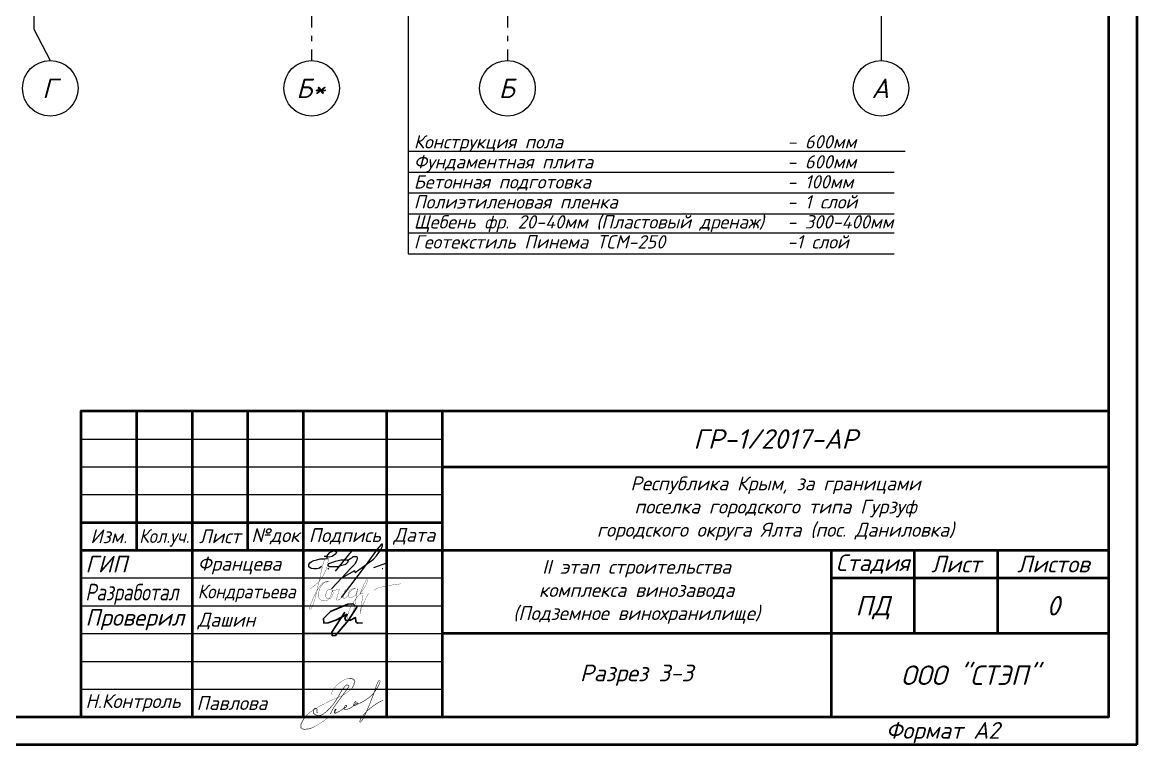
# Model space of a CAD drawing. Header units: millimetres. Extents: x -123149 to 90750, y -868758 to 226421.
# Drawn here: x 50674 to 70729, y 165908 to 178905 of the extents above; entities that cross this region are included whole.
import ezdxf
from ezdxf import colors
from ezdxf.entities.mleader import LeaderData, LeaderLine
from ezdxf.enums import TextEntityAlignment as Align
from ezdxf.math import Vec2, Vec3

# ---------------------------------------------------------------- set-up
doc = ezdxf.new("R2010")
doc.units = ezdxf.units.MM
doc.linetypes.add('GOST2.303 5', pattern=[24, 20, -1.5, 1, -1.5])
doc.layers.get('0').update_dxf_attribs({"lineweight": 5})
for name, color, linetype, lineweight in [('!!! Подписи', 7, 'Continuous', 40), ('!!ПОДПИСИ', 7, 'Continuous', 13), ('#Dimensions', 7, 'Continuous', 9), ('#Оси', 7, 'Continuous', 9), ('k_ Рамка', 7, 'Continuous', 40)]:
    doc.layers.add(name, color=color, linetype=linetype, lineweight=lineweight)
doc.layers.add('#Hatch', color=7, linetype='Continuous', lineweight=5, true_color=0x4d4d4d)
doc.layers.add('NoPrint', color=18, linetype='Continuous', plot=False)
doc.styles.add('GOST 2.304', font='isocpeui.ttf')
doc.styles.add('STEP PR', font='isocpeui.ttf')

# ---------------------------------------------------------------- blocks, each defined once
blk = doc.blocks.new('*U2786')
for p, q in [((414, -360), (414, -385)), ((424, -360), (424, -415)), ((434, -360), (434, -385)), ((444, -360), (444, -415)), ((459, -360), (459, -415)), ((469, -360), (469, -400)), ((404, -380), (469, -380)), ((404, -385), (589, -385)), ((539, -385), (539, -415)), ((554, -400), (554, -385)), ((569, -400), (569, -385)), ((539, -390), (589, -390)), ((469, -400), (469, -415))]:
    blk.add_line(p, q)
at = {"lineweight": 13}
for p, q in [((404, -365), (469, -365)), ((404, -370), (469, -370)), ((404, -375), (469, -375)), ((404, -390), (469, -390)), ((404, -395), (469, -395)), ((404, -400), (469, -400)), ((404, -405), (469, -405)), ((404, -410), (469, -410))]:
    blk.add_line(p, q, dxfattribs=at)
at = {"extrusion": (-1, 0, 0)}
blk.add_line((469, -370), (589, -370), dxfattribs=at)
for points in [[(594, -420), (0, -420), (0, 0), (594, 0)], [(20, -415), (589, -415), (589, -5), (20, -5)]]:
    blk.add_lwpolyline(points, close=True)
for points in [[(589, -360), (404, -360), (404, -415)], [(589, -400), (469, -400)]]:
    blk.add_lwpolyline(points)
at = {"style": 'STEP PR'}
blk.add_text('ПД', height=3.5, dxfattribs=at).set_placement((546.5, -395), align=Align.MIDDLE_CENTER)
at = {"attachment_point": 5, "style": 'STEP PR'}
for s, insert, char_height, width in [('ГР-1/2017-АР', (529, -365), 3.5, 120), ('Республика Крым, за границами\\Pпоселка городского типа Гурзуф\\Pгородского округа Ялта (пос. Даниловка)', (529, -377.5), 2.5, 120), ('II этап строительства\\Pкомплекса винозавода\\P(Подземное винохранилище)', (504, -392.5), 2.5, 70)]:
    blk.add_mtext(s, dxfattribs=dict(at, insert=insert, char_height=char_height, width=width))
at = {"ltscale": 100, "style": 'STEP PR'}
for s, insert, char_height, width, attachment_point in [('№док', (439, -382.5), 2.5, 10, 5), ('Подпись', (451.5, -382.5), 2.5, 15, 5), ('Дата', (464, -382.5), 2.5, 10, 5), ('Изм.', (409, -382.5), 2.5, 10, 5), ('{\\W0.9;Кол.уч.}', (419, -382.79), 2.5, 10, 5), ('Лист', (429, -382.5), 2.5, 10, 5), ('ГИП', (404.8, -387.5), 3, 18.0984, 4), ('Францева', (425.01, -387.77), 2.5, 18.9929, 4), ('Стадия', (546.5, -387.5), 3, 15, 5), ('Лист', (561.5, -387.5), 3, 15, 5), ('Листов', (579, -387.5), 3, 20, 5), ('{\\W0.8;Разработал}', (404.8, -392.96), 3, 18.0984, 4), ('{\\W0.9;Кондратьева}', (425.01, -392.77), 2.5, 18.9929, 4), ('Проверил', (404.8, -397.5), 3, 18.0984, 4), ('Дашин', (425.01, -397.77), 2.5, 18.9929, 4), ('Н.Контроль', (404.8, -412.5), 2.5, 18.0984, 4), ('Павлова', (424.8, -412.5), 2.5, 18.0984, 4)]:
    blk.add_mtext(s, dxfattribs=dict(at, insert=insert, char_height=char_height, width=width, attachment_point=attachment_point))
at = {"insert": (564, -407.5), "char_height": 3.5, "width": 50, "attachment_point": 5, "line_spacing_factor": 1.071429, "style": 'STEP PR'}
blk.add_mtext('ООО "СТЭП"', dxfattribs=at)
at = {"style": 'STEP PR'}
blk.add_attdef('N.ЛИСТА', text='', height=3.5, dxfattribs=at).set_placement((561.5, -395), align=Align.MIDDLE_CENTER)
for tag, p in [('НАИМ.', (503, -403.77)), ('НАИМЕНОВАН.', (503, -408.77)), ('НАИМЕНОВАНИЕ', (503, -413.77))]:
    blk.add_attdef(tag, text='', height=3, dxfattribs=at).set_placement(p, align=Align.CENTER)
blk.add_attdef('ФОРМАТ', (548.85, -418.92), '', height=3, dxfattribs=at)
at = {"layer": 'NoPrint', "style": 'STEP PR'}
blk.add_text('0', height=3.5, dxfattribs=at).set_placement((579, -395), align=Align.MIDDLE_CENTER)
blk = doc.blocks.new('ЭлПодпись_ Кондратьева')
at = {"lineweight": 5, "const_width": 0.05}
for points in [[(-0.78, 3.02), (-0.64, 3.11), (-0.46, 3.21), (-0.26, 3.32), (-0.04, 3.44), (0.19, 3.58), (0.42, 3.73), (0.65, 3.89), (0.87, 4.05), (1.08, 4.23), (1.27, 4.41), (1.44, 4.6), (1.6, 4.78), (1.75, 4.96), (1.88, 5.14), (2, 5.31), (2.1, 5.46), (2.2, 5.6), (2.28, 5.73), (2.36, 5.84), (2.42, 5.95), (2.48, 6.04), (2.53, 6.13), (2.58, 6.22), (2.62, 6.29), (2.66, 6.37), (2.69, 6.44), (2.72, 6.52), (2.75, 6.59), (2.78, 6.66), (2.8, 6.74), (2.83, 6.81), (2.86, 6.89), (2.88, 6.97), (2.91, 7.05), (2.94, 7.13), (2.96, 7.22), (2.99, 7.3), (3.02, 7.39), (3.04, 7.48), (3.07, 7.57), (3.09, 7.66), (3.11, 7.74), (3.13, 7.83), (3.15, 7.91), (3.15, 7.98), (3.15, 8.06), (3.14, 8.12), (3.13, 8.18), (3.1, 8.23), (3.06, 8.27), (3.01, 8.3), (2.95, 8.31), (2.9, 8.32), (2.83, 8.31), (2.77, 8.28), (2.71, 8.24), (2.65, 8.18), (2.59, 8.11), (2.53, 8.03), (2.47, 7.93), (2.42, 7.83), (2.36, 7.73), (2.31, 7.62), (2.27, 7.52), (2.22, 7.42), (2.18, 7.32), (2.13, 7.22), (2.09, 7.12), (2.05, 7.02), (2.01, 6.92), (1.96, 6.81), (1.92, 6.69), (1.87, 6.56), (1.82, 6.43), (1.77, 6.29), (1.71, 6.14), (1.66, 5.98), (1.6, 5.81), (1.53, 5.63), (1.46, 5.44), (1.39, 5.24), (1.32, 5.03), (1.24, 4.82), (1.16, 4.61), (1.09, 4.4), (1.01, 4.18), (0.93, 3.97), (0.86, 3.77), (0.78, 3.58), (0.71, 3.39), (0.65, 3.2), (0.58, 3.03), (0.52, 2.85), (0.46, 2.68), (0.39, 2.51), (0.33, 2.34), (0.27, 2.17), (0.21, 2), (0.15, 1.83), (0.09, 1.66), (0.04, 1.5), (-0.02, 1.35), (-0.07, 1.21), (-0.12, 1.08), (-0.17, 0.96), (-0.21, 0.86), (-0.26, 0.76), (-0.3, 0.68), (-0.34, 0.6), (-0.38, 0.52), (-0.42, 0.46), (-0.45, 0.39), (-0.48, 0.33), (-0.52, 0.27), (-0.54, 0.21), (-0.58, 0.14), (-0.63, 0.07), (-0.85, -0.3)], [(1.15, 3.42), (1.2, 3.47), (1.25, 3.52), (1.29, 3.57), (1.34, 3.61), (1.4, 3.66), (1.45, 3.7), (1.51, 3.74), (1.57, 3.78), (1.63, 3.82), (1.7, 3.85), (1.77, 3.88), (1.85, 3.91), (1.94, 3.94), (2.03, 3.96), (2.12, 3.97), (2.22, 3.98), (2.32, 3.99), (2.42, 4), (2.51, 4), (2.6, 4), (2.68, 4), (2.74, 4), (2.79, 3.99), (2.82, 3.99), (2.84, 3.98), (2.83, 3.98), (2.8, 3.97), (2.75, 3.97), (2.62, 3.95), (2.54, 3.94), (2.45, 3.93), (2.35, 3.92), (2.26, 3.91), (2.16, 3.89), (2.07, 3.87), (1.99, 3.84), (1.91, 3.81), (1.84, 3.78), (1.77, 3.75), (1.71, 3.71), (1.65, 3.67), (1.6, 3.62), (1.55, 3.58), (1.5, 3.53), (1.45, 3.48), (1.4, 3.43), (1.35, 3.38), (1.3, 3.32), (1.25, 3.26), (1.21, 3.2), (1.16, 3.14), (1.12, 3.08), (1.08, 3.02), (1.04, 2.96), (1.01, 2.9), (0.97, 2.83), (0.94, 2.77), (0.91, 2.7), (0.88, 2.64), (0.85, 2.57), (0.79, 2.44)], [(-0.85, -0.3), (-0.95, -0.44), (-1.04, -0.54), (-1.17, -0.59), (-1.25, -0.56), (-1.25, -0.5), (-1.24, -0.42), (-1.22, -0.35), (-1.19, -0.26), (-1.13, -0.13), (-1.1, -0.03), (-1.05, 0.07), (-1.02, 0.16), (-0.97, 0.25), (-0.92, 0.37), (-0.85, 0.48), (-0.71, 0.72), (-0.58, 0.94), (-0.47, 1.17), (-0.4, 1.31), (-0.26, 1.53), (-0.21, 1.64), (-0.06, 1.85), (0.12, 2.13), (0.39, 2.5), (0.53, 2.7), (0.61, 2.79), (0.75, 2.95), (0.99, 3.25), (1.15, 3.42)], [(0.79, 2.44), (0.7, 2.18), (0.65, 1.95), (0.61, 1.77), (0.59, 1.61), (0.59, 1.48), (0.61, 1.37), (0.63, 1.28), (0.66, 1.2), (0.69, 1.13), (0.72, 1.07), (0.75, 1.02), (0.79, 0.97), (0.83, 0.93), (0.87, 0.9), (0.91, 0.87), (0.95, 0.84), (0.99, 0.81), (1.02, 0.78), (1.06, 0.76), (1.1, 0.74), (1.14, 0.72), (1.18, 0.7), (1.22, 0.69), (1.26, 0.67), (1.3, 0.66), (1.34, 0.65), (1.38, 0.64), (1.42, 0.63), (1.46, 0.63), (1.51, 0.62), (1.55, 0.62), (1.59, 0.61), (1.64, 0.61), (1.69, 0.61), (1.73, 0.61), (1.78, 0.61), (1.83, 0.61), (1.87, 0.62), (1.92, 0.62), (1.97, 0.63), (2.02, 0.65), (2.07, 0.66), (2.13, 0.69), (2.18, 0.71), (2.24, 0.74), (2.29, 0.78), (2.36, 0.83), (2.42, 0.88), (2.49, 0.94), (2.56, 1.01), (2.64, 1.1), (2.72, 1.22), (2.81, 1.36), (2.9, 1.54), (3, 1.76), (3.1, 2.03)], [(3.1, 2.03), (3.13, 2.05), (3.14, 2.09), (3.15, 2.14), (3.15, 2.19), (3.15, 2.25), (3.13, 2.31), (3.1, 2.36), (3.07, 2.41), (3.03, 2.45), (2.97, 2.48), (2.91, 2.51), (2.85, 2.52), (2.78, 2.53), (2.71, 2.53), (2.64, 2.53), (2.58, 2.51), (2.51, 2.49), (2.45, 2.46), (2.39, 2.43), (2.33, 2.39), (2.28, 2.35), (2.23, 2.3), (2.19, 2.24), (2.14, 2.18), (2.1, 2.12), (2.07, 2.05), (2.03, 1.98), (2.01, 1.9), (1.98, 1.82), (1.96, 1.75), (1.94, 1.67), (1.92, 1.59), (1.91, 1.5), (1.91, 1.42), (1.91, 1.35), (1.91, 1.27), (1.93, 1.2), (1.95, 1.13), (1.98, 1.07), (2.02, 1.01), (2.07, 0.96), (2.13, 0.92), (2.19, 0.89), (2.27, 0.87), (2.35, 0.86), (2.43, 0.86), (2.52, 0.88), (2.61, 0.91), (2.71, 0.97), (2.8, 1.03), (2.89, 1.11), (2.98, 1.2), (3.06, 1.3), (3.13, 1.4), (3.19, 1.51), (3.23, 1.62), (3.26, 1.73), (3.27, 1.84), (3.28, 1.94), (3.27, 2.04), (3.26, 2.12), (3.24, 2.19), (3.22, 2.24), (3.2, 2.28), (3.19, 2.3), (3.17, 2.29), (3.17, 2.28), (3.17, 2.26), (3.19, 2.23), (3.22, 2.21), (3.26, 2.19), (3.32, 2.18), (3.4, 2.18), (3.5, 2.2), (3.61, 2.22), (3.72, 2.25), (3.84, 2.29), (3.95, 2.32), (4.06, 2.35), (4.15, 2.38), (4.24, 2.4), (4.3, 2.41), (4.36, 2.42), (4.39, 2.41), (4.42, 2.38), (4.43, 2.35), (4.43, 2.29), (4.41, 2.22), (4.38, 2.14), (4.34, 2.03), (4.3, 1.91), (4.24, 1.79), (4.18, 1.65), (4.12, 1.51), (4.06, 1.37), (4, 1.23), (3.94, 1.09), (3.89, 0.96), (3.85, 0.84), (3.82, 0.72), (3.79, 0.63), (3.79, 0.54), (3.8, 0.48), (3.82, 0.43), (3.87, 0.41), (3.93, 0.41), (4.01, 0.42), (4.1, 0.46), (4.19, 0.5), (4.29, 0.55), (4.39, 0.62), (4.49, 0.68), (4.59, 0.75), (4.67, 0.83), (4.76, 0.9), (4.84, 0.98), (4.92, 1.07), (4.99, 1.15), (5.06, 1.24), (5.12, 1.34), (5.18, 1.44), (5.24, 1.54), (5.3, 1.64), (5.35, 1.74), (5.39, 1.83), (5.43, 1.92), (5.47, 2), (5.5, 2.07), (5.53, 2.13), (5.55, 2.17), (5.56, 2.21), (5.57, 2.22), (5.57, 2.22), (5.56, 2.21), (5.55, 2.18), (5.53, 2.13), (5.5, 2.07), (5.46, 1.98), (5.42, 1.89), (5.38, 1.79), (5.33, 1.68), (5.28, 1.57), (5.23, 1.46), (5.18, 1.35), (5.13, 1.24), (5.09, 1.14), (5.06, 1.05), (5.03, 0.97), (5.01, 0.89), (5, 0.82), (5, 0.75), (5.02, 0.7), (5.06, 0.65), (5.11, 0.62), (5.17, 0.6), (5.24, 0.59), (5.32, 0.6), (5.41, 0.63), (5.51, 0.68), (5.61, 0.76), (5.71, 0.87), (5.81, 0.99), (5.92, 1.13), (6.03, 1.27), (6.15, 1.42), (6.28, 1.57), (6.41, 1.7), (6.54, 1.82), (6.69, 1.92), (6.83, 2), (6.97, 2.06), (7.1, 2.11), (7.21, 2.14), (7.3, 2.17), (7.35, 2.19), (7.36, 2.2), (7.33, 2.21), (7.26, 2.22), (7.16, 2.22), (7.04, 2.21), (6.9, 2.18), (6.75, 2.15), (6.61, 2.09), (6.48, 2.02), (6.36, 1.93), (6.26, 1.81), (6.17, 1.69), (6.1, 1.56), (6.04, 1.42), (6, 1.28), (5.97, 1.15), (5.95, 1.03), (5.95, 0.93), (5.96, 0.83), (5.98, 0.76), (6.02, 0.69), (6.07, 0.65), (6.14, 0.61), (6.22, 0.59), (6.32, 0.59), (6.43, 0.6), (6.56, 0.63), (6.69, 0.67), (6.82, 0.72), (6.96, 0.79), (7.08, 0.86), (7.2, 0.94), (7.3, 1.03), (7.38, 1.13), (7.44, 1.23), (7.49, 1.33), (7.53, 1.44), (7.56, 1.54), (7.58, 1.64), (7.6, 1.73), (7.62, 1.81), (7.64, 1.89), (7.67, 1.95), (7.69, 2), (7.71, 2.04), (7.73, 2.06), (7.75, 2.07), (7.76, 2.06), (7.76, 2.04), (7.75, 2), (7.74, 1.95), (7.72, 1.87), (7.69, 1.78), (7.65, 1.67), (7.61, 1.54), (7.56, 1.39), (7.51, 1.22), (7.46, 1.03), (7.4, 0.81), (7.33, 0.59), (7.26, 0.34), (7.19, 0.08), (7.11, -0.19), (7.02, -0.47), (6.92, -0.76), (6.81, -1.05), (6.7, -1.35), (6.58, -1.64), (6.46, -1.93), (6.33, -2.2), (6.2, -2.46), (6.07, -2.7), (5.93, -2.92), (5.8, -3.11), (5.67, -3.26), (5.55, -3.38), (5.44, -3.47), (5.34, -3.51), (5.26, -3.51), (5.21, -3.47), (5.18, -3.38), (5.18, -3.24), (5.21, -3.06), (5.27, -2.85), (5.34, -2.6), (5.44, -2.34), (5.56, -2.06), (5.69, -1.78), (5.84, -1.5), (6, -1.23), (6.16, -0.97), (6.34, -0.72), (6.53, -0.48), (6.72, -0.25), (6.91, -0.02), (7.11, 0.19), (7.31, 0.4), (7.51, 0.59), (7.71, 0.78), (7.9, 0.97), (8.09, 1.15), (8.28, 1.32), (8.46, 1.49), (8.63, 1.67), (8.79, 1.84), (8.94, 2.01), (9.08, 2.19), (9.2, 2.36), (9.32, 2.53), (9.42, 2.7), (9.51, 2.86), (9.59, 3.02), (9.65, 3.18), (9.71, 3.32), (9.74, 3.45), (9.76, 3.56), (9.76, 3.63), (9.73, 3.66), (9.68, 3.65), (9.59, 3.57), (9.47, 3.42), (9.32, 3.21), (9.14, 2.94), (8.95, 2.63), (8.75, 2.3), (8.56, 1.98), (8.4, 1.68), (8.26, 1.42), (8.16, 1.22), (8.11, 1.1), (8.11, 1.04), (8.14, 1.03), (8.2, 1.06), (8.27, 1.11), (8.34, 1.15), (8.42, 1.19), (8.48, 1.2), (8.52, 1.17), (8.53, 1.09), (8.53, 0.98), (8.52, 0.83), (8.48, 0.64), (8.43, 0.41), (8.37, 0.16), (8.29, -0.13), (8.21, -0.45), (8.12, -0.78), (8.02, -1.12), (7.93, -1.44), (7.85, -1.74), (7.77, -2.01), (7.71, -2.22), (7.67, -2.37), (7.64, -2.44), (7.64, -2.45), (7.66, -2.4), (7.7, -2.3), (7.75, -2.16), (7.81, -2), (7.88, -1.81), (7.97, -1.63), (8.06, -1.44), (8.16, -1.25), (8.26, -1.07), (8.37, -0.89), (8.47, -0.71), (8.58, -0.54), (8.69, -0.36), (8.8, -0.19), (8.9, -0.01), (9, 0.16), (9.1, 0.32), (9.2, 0.47), (9.31, 0.62), (9.41, 0.75), (9.53, 0.86), (9.65, 0.96)], [(10.68, 1.41), (10.93, 1.54), (11.14, 1.63), (11.33, 1.69), (11.49, 1.74), (11.63, 1.76), (11.75, 1.78), (11.88, 1.79), (12, 1.8), (12.14, 1.82), (12.3, 1.85), (12.54, 1.87), (12.86, 1.9), (13.29, 1.92), (13.87, 1.95), (14.62, 1.96), (15.57, 1.97)]]:
    blk.add_lwpolyline(points, dxfattribs=at)
blk = doc.blocks.new('ЭлПодп_ Писковацкова')
at = {"ltscale": 100}
h = blk.add_hatch(color=256, dxfattribs=at)
h.paths.add_polyline_path([(-0.32, -2.25, -0.120674), (1.18, -0.19, -0.003894), (1.52, 0.04, 0.005406), (1.05, -0.28, 0.120674), (-0.46, -2.34, 0.618253), (0.21, -3.26, 0.144344), (2.27, -2.61, 0.018148), (3.43, -1.89, -0.016031), (2.41, -2.52, -0.144344), (0.35, -3.17, -0.618253)])
h.paths.add_polyline_path([(8.88, 5.93, 0.13127), (8.02, 5.92, 0.001442), (7.99, 5.9, -0.037089), (8.75, 5.84, -0.412279), (9.18, 5.14, -0.047626), (8.73, 4.11, 0.13439), (9.32, 5.23, 0.412279)])
h = blk.add_hatch(color=256, dxfattribs=at)
edge = h.paths.add_edge_path()
edge.add_arc((5.78, -0.18), 0.156, 186.9947, 274.7415, ccw=False)
edge.add_arc((6.88, -0.17), 1.26, 158.1585, 181.4107, ccw=False)
edge.add_arc((5.97, 0.13), 0.314, 114.0607, 146.8585, ccw=False)
edge.add_arc((5.87, 0.35), 0.0718, -44.2735, 112.4585, ccw=False)
edge.add_arc((-94.96, 64.37), 119.52, 327.4419, 327.5797, ccw=False)
edge.add_arc((6.26, -0.24), 0.574, 148.7118, 176.4657)
edge.add_arc((5.92, -0.2), 0.229, 180.6909, 221.2684)
edge.add_arc((5.74, -0.29), 0.0681, 273.0544, 313.6319)
blk.add_hatch(color=256, dxfattribs=at).paths.add_polyline_path([(7.71, 0.77, -0.13099), (7.52, 0.73, -0.457938), (7.46, 0.79, -0.035865), (7.5, 0.94, 0.073282), (7.41, 0.77, 0.062982), (7.34, 0.54)])
for points, const_width in [([(5.21, 2.93, -0.233334), (5.38, 3.9, -0.174568), (8.02, 5.92, -0.13127), (8.88, 5.93, -0.412279), (9.32, 5.23, -0.174651), (8.46, 3.86, -0.08251), (6.76, 2.73, 0.060149), (1.18, -0.19, 0.120674), (-0.32, -2.25, 0.618253), (0.35, -3.17, 0.144344), (2.41, -2.52, 0.032048), (4.42, -1.2)], 0.05), ([(8.28, 4.56, 0.116613), (8.02, 4.75, 0.235202), (7.65, 4.68, 0.049514), (6.65, 3.28, -0.043476), (5.36, 1.2, -0.055055), (3.68, -0.43, -0.20167), (2.53, -0.72, -0.170845), (1.85, -0.3, -0.173578), (1.89, 0.33, -0.32678), (2.21, 0.55, -0.331888), (2.47, 0.41, -0.059302), (2.44, -0.15, 0.621611), (2.58, -0.18), (2.67, -0.09)], 0.1), ([(4.88, -0.47, -0.057291), (5.86, 1.22, 0.008489), (8.28, 4.56)], 0.1), ([(7.99, 5.9, -0.037089), (8.75, 5.84, -0.412279), (9.18, 5.14, -0.047626), (8.73, 4.11, -0.047626)], 0.05), ([(14.41, 2.03, 0.05803), (12.59, 0.97, 0.073128), (10.68, -0.83, 0.095936), (10.18, -1.81, 0.890388), (10.33, -1.91, 0.077303), (10.97, -0.96, 0.016701), (12.34, 2.28, 0.028782), (13.13, 4.51, -0.052172), (13.59, 5.51, -0.706562), (13.86, 5.39, -0.044295), (13.54, 4.61, -0.055726), (12.44, 3, -0.091431), (9.78, 1.29, -0.530665), (9.68, 1.37, -0.191005), (9.73, 1.53)], 0.1), ([(2.32, 0.54, 0.014412), (1.05, -0.28, 0.120674), (-0.46, -2.34, 0.618253), (0.21, -3.26, 0.144344), (2.27, -2.61, 0.032048), (4.29, -1.29)], 0.05), ([(9.86, 1.61, -0.098957), (9.54, 1.18, -0.095894), (9.22, 1.04, -0.516977), (9.09, 1.18, -0.051005), (9.18, 1.49, -0.095958), (9.33, 1.72, -0.627395), (9.52, 1.67, -0.126867), (9.45, 1.42, -0.026848), (9.04, 0.99, -0.12797), (7.56, 0.29, -0.408838), (7.33, 0.46, -0.085013), (7.41, 0.77, -0.174263), (7.68, 1.11, -0.429276), (7.84, 0.98, -0.125956), (7.71, 0.77), (7.23, 0.47, -0.049685), (5.79, -0.34, -0.402742), (5.62, -0.2, -0.101806), (5.71, 0.3, -0.144093), (5.85, 0.42, -0.815086), (5.92, 0.3, -0.000602), (5.77, 0.06, 0.121695), (5.69, -0.21, 0.209904), (5.76, -0.37)], 0.1)]:
    blk.add_lwpolyline(points, format="xyb", dxfattribs=dict(at, const_width=const_width))
blk.add_solid([(13.07, 4.31), (12.82, 3.48), (13.1, 4.15), (13.27, 4.13)], dxfattribs=at)
blk = doc.blocks.new('ЭлПодп_ Францева')
at = {"lineweight": 15}
for points in [[(8.14, 3.05), (7.93, 3.19), (7.59, 3.19), (7.09, 3.19), (6.78, 3.19), (6.3, 3.1), (5.73, 2.95), (5.25, 2.77), (4.58, 2.52), (4.43, 2.32), (4.58, 2.21), (4.75, 2.08), (5.35, 2.08), (5.7, 2.09), (6.26, 2.09), (6.93, 2.28), (7.67, 2.49), (8.03, 2.87), (8.24, 3.33), (8.49, 3.49), (8.74, 3.65), (9.02, 3.84), (9.31, 3.86), (9.63, 3.87), (9.74, 3.58), (9.67, 3.23), (9.52, 2.97), (9.36, 2.67), (9.23, 2.43), (8.66, 1.82), (6.9, -0.04), (5.1, -1.95), (6.93, 0), (8.33, 0.78), (9.32, 1.33), (9.23, 1.28), (9.38, 1.01), (12.67, 3.37), (13.22, 3.99), (14.04, 5.17), (14.3, 5.76), (14.29, 6.1), (14.1, 6.1), (13.29, 5.2), (11.34, 2.42), (6.83, -3.51)], [(3.29, 2.05), (2.94, 1.75), (2.47, 1.64), (1.89, 1.63), (1.46, 1.69), (1.04, 2.02), (1.01, 2.45), (1.17, 2.73), (1.42, 2.91), (1.89, 3.13), (2.44, 3.27), (3.05, 3.44), (3.81, 3.47), (4.25, 3.48), (4.37, 3.49), (4.23, 3.85), (4.45, 4.17), (4.82, 4.59), (5.32, 4.83), (5.72, 4.9), (6, 4.65), (5.86, 4.34), (5.21, 3.89), (4.69, 3.77), (4.23, 3.85), (3.78, 3.86)], [(8.67, 4.59), (8.66, 4.77), (5.73, 1.23)], [(12.73, 1.86), (15.06, 2.73)], [(4.44, 1.78), (4.61, 1.64)], [(14.23, 1.72), (14.34, 1.72)]]:
    blk.add_lwpolyline(points, dxfattribs=at)
blk = doc.blocks.new('A$C46BD104E')
at = {"layer": '!!! Подписи', "lineweight": 25}
blk.add_lwpolyline([(750, 386), (516, 27), (523, -41), (584, -34), (814, 238), (967, 475), (898, 533), (805, 528), (491, 396), (368, 272), (372, 189), (448, 193), (585, 240), (791, 346), (747, 274), (767, 236), (851, 242), (942, 288), (942, 288), (945, 212), (975, 186), (1070, 192)], dxfattribs=at)
at = {"layer": 'NoPrint', "lineweight": 0}
blk.add_lwpolyline([(0, 500), (1500, 500), (1500, 0), (0, 0)], close=True, dxfattribs=at)

msp = doc.modelspace()

# ---------------------------------------------------------------- hatches: boundary and pattern name
at = {"layer": '#Hatch'}
h = msp.add_hatch(dxfattribs=at)
h.set_pattern_fill('ANSI33', color=256, scale=50, style=0)
h.set_pattern_definition([(45, (185416.82, -2305.1), (-224.5064, 224.5064), []), (45, (185641.33, -2305.1), (-224.5064, 224.5064), [158.75, -79.375])])
h.paths.add_polyline_path([(66327.94875, 186255.46206), (66127.94875, 186255.46206), (66127.94875, 182755.46206), (66327.94875, 182755.46206)])
h.paths.add_polyline_path([(66127.94875, 186255.46206), (65927.94875, 186255.46206), (63969.44839, 186255.46206), (63969.44839, 186055.46206), (65927.94875, 186055.46206), (65927.94875, 182755.46206), (66127.94875, 182755.46206)])
h.paths.add_polyline_path([(63969.44839, 186255.46206), (59604.52552, 186255.46206), (59604.52552, 190255.46206), (63969.44839, 190255.46206), (63969.44839, 190455.46206), (59404.52552, 190455.46206), (59404.52552, 185455.46206), (59704.52552, 185455.46206), (59704.52552, 186055.46206), (63969.44839, 186055.46206)])
h.paths.add_polyline_path([(66127.94875, 190455.46206), (65927.94875, 190455.46206), (63969.44839, 190455.46206), (63969.44839, 190255.46206), (65927.94875, 190255.46206), (65927.94875, 190055.46206), (66127.94875, 190055.46206)])
h.paths.add_polyline_path([(66327.94875, 190455.46206), (66127.94875, 190455.46206), (66127.94875, 190055.46206), (66327.94875, 190055.46206)])
h.paths.add_polyline_path([(59404.52552, 186255.46206), (55880.22865, 186255.46206), (55880.22865, 186055.46206), (59304.52552, 186055.46206), (59304.52552, 185455.46206), (59404.52552, 185455.46206)])
h.paths.add_polyline_path([(52931.8385, 179862.96206), (53798.88395, 179862.96206), (53798.88395, 180462.96206), (52931.8385, 180462.96206)], flags=9)
h.paths.add_polyline_path([(52681.8385, 179112.96206), (53548.88395, 179112.96206), (53548.88395, 179712.96206), (52681.8385, 179712.96206)], flags=9)
h.paths.add_polyline_path([(62312.07047, 179917.49735), (63179.11592, 179917.49735), (63179.11592, 180517.49735), (62312.07047, 180517.49735)], flags=9)
h.paths.add_polyline_path([(67201.90391, 168145.15452), (67755.54027, 168145.15452), (67755.54027, 168670.15452), (67201.90391, 168670.15452)], flags=9)
h.paths.add_polyline_path([(53717.04665, 166370.15452), (55187.69059, 166370.15452), (55187.69059, 166970.15452), (53717.04665, 166970.15452)], flags=9)
h.paths.add_polyline_path([(53708.97317, 168880.28255), (55438.70802, 168880.28255), (55438.70802, 169480.28255), (53708.97317, 169480.28255)], flags=9)
h.paths.add_polyline_path([(51698.63756, 168812.65452), (52607.72847, 168812.65452), (52607.72847, 169532.65452), (51698.63756, 169532.65452)], flags=9)
h.paths.add_polyline_path([(62566.35467, 171007.40831), (65849.72588, 171007.40831), (65849.72588, 171847.40831), (62566.35467, 171847.40831)], flags=9)
h.paths.add_polyline_path([(68448.94936, 168812.65452), (69972.813, 168812.65452), (69972.813, 169532.65452), (68448.94936, 169532.65452)], flags=9)
h.paths.add_polyline_path([(66914.63118, 168812.65452), (68007.13118, 168812.65452), (68007.13118, 169532.65452), (66914.63118, 169532.65452)], flags=9)
h.paths.add_polyline_path([(65169.51754, 168812.65452), (66738.15391, 168812.65452), (66738.15391, 169532.65452), (65169.51754, 169532.65452)], flags=9)
h.paths.add_polyline_path([(57219.82058, 169388.90452), (58224.74482, 169388.90452), (58224.74482, 169988.90452), (57219.82058, 169988.90452)], flags=9)
h.paths.add_polyline_path([(55772.85088, 169370.15452), (57166.41148, 169370.15452), (57166.41148, 169970.15452), (55772.85088, 169970.15452)], flags=9)
h.paths.add_polyline_path([(54702.30164, 169370.15452), (55725.78648, 169370.15452), (55725.78648, 169970.15452), (54702.30164, 169970.15452)], flags=9)
h.paths.add_polyline_path([(53758.64633, 169370.15452), (54669.063, 169370.15452), (54669.063, 169970.15452), (53758.64633, 169970.15452)], flags=9)
h.paths.add_polyline_path([(52656.98914, 169378.44229), (53791.59141, 169378.44229), (53791.59141, 169978.44229), (52656.98914, 169978.44229)], flags=9)
h.paths.add_polyline_path([(51822.85088, 169370.15452), (52624.74482, 169370.15452), (52624.74482, 169970.15452), (51822.85088, 169970.15452)], flags=9)
h.paths.add_polyline_path([(51698.63756, 167857.65452), (53640.22847, 167857.65452), (53640.22847, 168577.65452), (51698.63756, 168577.65452)], flags=9)
h.paths.add_polyline_path([(51717.04665, 166407.65452), (53691.47847, 166407.65452), (53691.47847, 167007.65452), (51717.04665, 167007.65452)], flags=9)
h.paths.add_polyline_path([(51705.72847, 168311.95857), (53748.45574, 168311.95857), (53748.45574, 169031.95857), (51705.72847, 169031.95857)], flags=9)
h.paths.add_polyline_path([(66209.00618, 166755.15452), (69186.12739, 166755.15452), (69186.12739, 167595.15452), (66209.00618, 167595.15452)], flags=9)
h.paths.add_polyline_path([(69002.41527, 168145.15452), (69455.02891, 168145.15452), (69455.02891, 168670.15452), (69002.41527, 168670.15452)], flags=9)
h.paths.add_polyline_path([(60663.75997, 169478.48785), (67756.94179, 169478.48785), (67756.94179, 170936.82118), (60663.75997, 170936.82118)], flags=9)
h.paths.add_polyline_path([(59361.96073, 167978.48785), (64049.08194, 167978.48785), (64049.08194, 169436.82118), (59361.96073, 169436.82118)], flags=9)
h.paths.add_polyline_path([(65560.97588, 168079.52952), (66396.4683, 168079.52952), (66396.4683, 168683.27952), (65560.97588, 168683.27952)], flags=9)
h.paths.add_polyline_path([(68267.23185, 186726.44515), (69379.16367, 186726.44515), (69379.16367, 187176.44515), (68267.23185, 187176.44515)], flags=9)
h.paths.add_polyline_path([(49689.97783, 177389.6097), (50235.65964, 177389.6097), (50235.65964, 177993.3597), (49689.97783, 177993.3597)], flags=9)
h.paths.add_polyline_path([(50922.57982, 177455.2347), (51403.29952, 177455.2347), (51403.29952, 177980.2347), (50922.57982, 177980.2347)], flags=9)
h.paths.add_polyline_path([(65863.32754, 177455.2347), (66364.4639, 177455.2347), (66364.4639, 177980.2347), (65863.32754, 177980.2347)], flags=9)
h.paths.add_polyline_path([(55482.3688, 177455.2347), (56249.98244, 177455.2347), (56249.98244, 177980.2347), (55482.3688, 177980.2347)], flags=9)
h.paths.add_polyline_path([(59150.24522, 177455.2347), (59630.69976, 177455.2347), (59630.69976, 177980.2347), (59150.24522, 177980.2347)], flags=9)
h.paths.add_polyline_path([(44071.45971, 177455.2347), (44660.89153, 177455.2347), (44660.89153, 177980.2347), (44071.45971, 177980.2347)], flags=9)
h.paths.add_polyline_path([(38107.78547, 177455.2347), (38624.56577, 177455.2347), (38624.56577, 177980.2347), (38107.78547, 177980.2347)], flags=9)
h.paths.add_polyline_path([(32107.65289, 177455.2347), (32624.69835, 177455.2347), (32624.69835, 177980.2347), (32107.65289, 177980.2347)], flags=9)
h.paths.add_polyline_path([(31107.65289, 178515.80486), (31624.69835, 178515.80486), (31624.69835, 179040.80486), (31107.65289, 179040.80486)], flags=9)
h.paths.add_polyline_path([(26089.49002, 178475.93294), (26642.86123, 178475.93294), (26642.86123, 179000.93294), (26089.49002, 179000.93294)], flags=9)
h.paths.add_polyline_path([(21107.65289, 178542.05462), (21624.69835, 178542.05462), (21624.69835, 179067.05462), (21107.65289, 179067.05462)], flags=9)
h.paths.add_polyline_path([(19617.72865, 178650.97295), (20114.62259, 178650.97295), (20114.62259, 179175.97295), (19617.72865, 179175.97295)], flags=9)
h.paths.add_polyline_path([(60962.92664, 166862.65452), (62459.063, 166862.65452), (62459.063, 167582.65452), (60962.92664, 167582.65452)], flags=9)
h.paths.add_polyline_path([(42747.53448, 204317.61429), (43913.76387, 204317.61429), (43913.76387, 204912.62928), (42747.53448, 204912.62928)], flags=9)
h.paths.add_polyline_path([(41915.70818, 204855.96359), (44812.82213, 204855.96359), (44812.82213, 205450.97858), (41915.70818, 205450.97858)], flags=9)

# ---------------------------------------------------------------- linework, layer by layer
at = {"layer": '#Dimensions', "lineweight": 13}
for points in [[(57619.36388, 176586.94773), (57619.36388, 176586.94773), (66365.05931, 176586.94773)], [(57619.36388, 176586.94773), (57619.36388, 174739.15181)], [(57619.36388, 176210.48973), (57619.36388, 176210.48973), (66365.05931, 176210.48973)], [(57619.36388, 175834.03173), (57619.36388, 175834.03173), (66365.05931, 175834.03173)], [(57619.38163, 175457.57373), (57619.38163, 175457.57373), (66365.07706, 175457.57373)], [(57619.36388, 175115.60981), (57619.36388, 175115.60981), (66365.05931, 175115.60981)], [(57619.39857, 174739.15181), (57619.39857, 174739.15181), (66365.094, 174739.15181)]]:
    msp.add_lwpolyline(points, dxfattribs=at)
at = {"layer": '#Оси', "linetype": 'GOST2.303 5', "ltscale": 100}
for points in [[(66127.94875, 199199.73484), (66127.94875, 178217.7347), (66127.94875, 178217.7347)], [(55880.22865, 197612.88479), (55880.22865, 178217.7347), (55880.22865, 178217.7347)], [(59404.52552, 197612.88479), (59404.52552, 178217.7347), (59404.52552, 178217.7347)], [(50880.22865, 192055.46206), (50880.22865, 178780.05918), (50880.22865, 178780.05918)], [(50880.22865, 178780.05918), (51176.9927, 178217.7347)]]:
    msp.add_lwpolyline(points, dxfattribs=at)
at = {"layer": '#Оси', "linetype": 'Continuous', "ltscale": 100}
for centre in [(51176.9927, 177717.7347), (55880.22865, 177717.7347), (59404.52552, 177717.7347), (66127.94875, 177717.7347)]:
    msp.add_circle(centre, 500, dxfattribs=at)

# ---------------------------------------------------------------- block references
at = {"layer": '!!ПОДПИСИ', "xscale": 100, "yscale": 100, "zscale": 100}
for name, p in [('ЭлПодп_ Францева', (55728.72209, 168907.65452)), ('ЭлПодп_ Писковацкова', (55728.72209, 166506.68569))]:
    msp.add_blockref(name, p, dxfattribs=at)
at = {"layer": '!!ПОДПИСИ', "xscale": 99.99999999999994, "yscale": 99.99999999999994, "zscale": 99.99999999999994, "rotation": 6.999999999999437}
msp.add_blockref('ЭлПодпись_ Кондратьева', (55963.85264, 168416.82252), dxfattribs=at)
at = {"layer": 'k_ Рамка'}
ref = msp.add_blockref('*U2786', (11328.72209, 207907.65452), dxfattribs=dict(at, xscale=100, yscale=100, zscale=100))
ref.add_attrib('ФОРМАТ', 'Формат А2', (66213.9735, 166015.34554), dxfattribs={"layer": '0', "height": 300, "style": 'STEP PR'})
at = {"layer": 'k_ Рамка', "lineweight": 0}
msp.add_blockref('A$C46BD104E', (55728.72209, 167907.65452), dxfattribs=at)

# ---------------------------------------------------------------- texts
at = {"layer": '#Оси', "linetype": 'Continuous', "ltscale": 100, "style": 'GOST 2.304'}
for s, p in [('Г', (51162.93967, 177717.7347)), ('Б*', (55866.17562, 177717.7347)), ('Б', (59390.47249, 177717.7347)), ('А', (66113.89572, 177717.7347))]:
    msp.add_text(s, height=350, dxfattribs=at).set_placement(p, align=Align.MIDDLE_CENTER)
at = {"layer": 'k_ Рамка', "insert": (61728.72209, 167157.65452), "char_height": 300, "width": 7000, "attachment_point": 5, "line_spacing_factor": 1.1, "style": 'STEP PR'}
msp.add_mtext('\\A1;Разрез 3-3', dxfattribs=at)

# ---------------------------------------------------------------- leaders
at = {"layer": '#Dimensions', "lineweight": 13}
ml = msp.add_multileader_mtext('Standard', dxfattribs=at)
ml.set_content('\\A1;\\pxsm0.9,t28;Конструкция пола^I- 600мм\\PФундаментная плита^I- 600мм\\PБетонная подготовка  ^I- 100мм\\PПолиэтиленовая пленка^I- 1 слой\\PЩебень фр. 20-40мм (Пластовый дренаж)^I- 300-400мм\\PГеотекстиль Пинема ТСМ-250^I-1 слой', color=256, style='STEP PR')
ml.set_leader_properties(color=256, linetype='ByLayer', lineweight=-1)
ml.build(insert=Vec2(0, 0))
ml.multileader.update_dxf_attribs({"text_left_attachment_type": 6, "text_right_attachment_type": 6, "dogleg_length": 0, "arrow_head_size": 240})
ctx = ml.context
ctx.base_point, ctx.char_height, ctx.arrow_head_size, ctx.landing_gap_size, ctx.plane_origin = Vec3(57619.36388, 176586.94773), 240, 240, 100, Vec3(56391.29082, 171437.48841)
ctx.left_attachment, ctx.right_attachment = 6, 6
notes = []
notes.append((ctx, [(1, (1, 1, 0), (57619.36388, 176586.94773), (1, 0), 0, [(1, [(57619.44471, 181905.46206)], 0, [])])]))
ctx.mtext.insert, ctx.mtext.width, ctx.mtext.defined_height, ctx.mtext.flow_direction = Vec3(57719.36388, 176874.94773), 8754.1571648, 931.20054, 5
for ctx, leaders in notes:
    for number, flags, end, landing, length, lines in leaders:
        leader = LeaderData()
        leader.index, (leader.has_last_leader_line, leader.has_dogleg_vector, leader.attachment_direction) = number, flags
        leader.last_leader_point, leader.dogleg_vector, leader.dogleg_length = Vec3(end), Vec3(landing), length
        for number, points, colour, breaks in lines:
            line = LeaderLine()
            line.index, line.vertices, line.color, line.breaks = number, Vec3.list(points), colors.encode_raw_color(colour), breaks
            leader.lines.append(line)
        ctx.leaders.append(leader)

doc.saveas('drawing.dxf')
